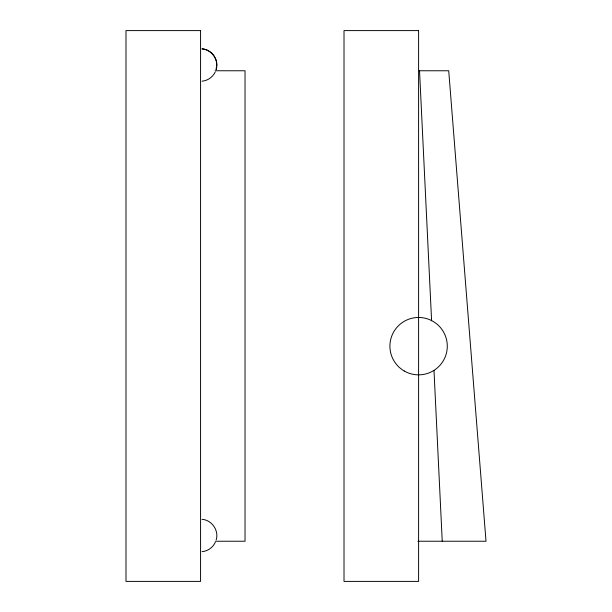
<?xml version="1.0" encoding="UTF-8"?>
<svg xmlns="http://www.w3.org/2000/svg" width="612" height="612" viewBox="0 0 612 612"><rect width="100%" height="100%" fill="white"/><g stroke="black" fill="none" stroke-linecap="round" stroke-linejoin="round"><path stroke-width="0.92" d="M216.204 69.386C219.119 60.098 211.874 49.518 202.167 48.876M216.204 539.861C219.134 530.535 211.806 519.902 202.037 519.336M216.105 69.737L216.786 64.229M215.286 71.872C212.93 77.035 207.697 80.723 202.037 81.189M215.286 542.347C212.93 547.511 207.697 551.198 202.037 551.664M215.141 70.763L245.037 70.763L245.037 541.237L215.187 541.237M419.289 70.763L448.718 70.763L486.012 541.237L417.912 541.237M202.037 48.861C209.564 49.411 216.074 55.837 216.717 63.365M419.534 70.763L431.598 320.795M433.992 370.413L442.239 541.237M200.575 30.6L125.988 30.6L125.988 581.4L200.575 581.4L200.575 30.6M418.6 30.6L344.013 30.6L344.013 581.4L418.6 581.4L418.6 30.6M404.257 371.01A28.688 28.688 0 0 0 447.288 346.163A28.688 28.688 0 0 0 404.257 321.315A28.688 28.688 0 0 0 404.257 371.01"/></g></svg>
